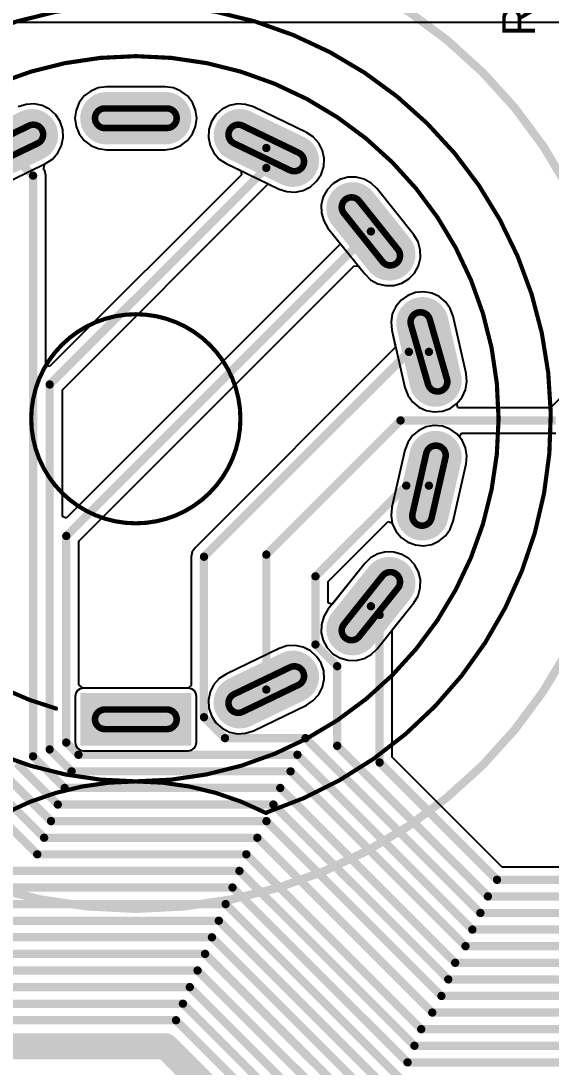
# Model space of a CAD drawing. Header units: millimetres. Extents: x 0.99 to 9.85, y 0.8 to 4.18.
# Drawn here: x 2.968 to 3.607, y 2.286 to 3.547 of the extents above; entities that cross this region are included whole.
import ezdxf

# ---------------------------------------------------------------- set-up
doc = ezdxf.new("R2010")
doc.units = ezdxf.units.MM
doc.header["$MEASUREMENT"] = 0
for name, color, linetype in [('BottomLayer', 5, 'Continuous'), ('BottomSolder', 6, 'Continuous'), ('MultiLayer', 9, 'Continuous'), ('PadHoleLayer', 156, 'Continuous'), ('TopLayer', 1, 'Continuous'), ('TopOverlay', 2, 'Continuous'), ('TopSolder', 216, 'Continuous')]:
    doc.layers.add(name, color=color, linetype=linetype)

# ---------------------------------------------------------------- blocks, each defined once
blk = doc.blocks.new('QS30_1_97')
at = {"layer": 'BottomLayer', "const_width": 0.0551}
for points in [[(-0.0354, 0.3622), (0.0354, 0.3622)], [(-0.1252, 0.3417), (-0.1891, 0.311)], [(0.1252, 0.3417), (0.1891, 0.311)], [(-0.2611, 0.2535), (-0.3053, 0.1981)], [(0.2611, 0.2535), (0.3053, 0.1981)], [(-0.3452, 0.1151), (-0.361, 0.0461)], [(0.3452, 0.1151), (0.361, 0.0461)], [(-0.361, -0.0461), (-0.3452, -0.1151)], [(0.361, -0.0461), (0.3452, -0.1151)], [(-0.3053, -0.1981), (-0.2611, -0.2535)], [(0.3053, -0.1981), (0.2611, -0.2535)], [(0.1891, -0.311), (0.1252, -0.3417)]]:
    blk.add_lwpolyline(points, dxfattribs=at)
at = {"layer": 'BottomLayer', "const_width": 0.0276}
for points in [[(-0.0492, 0.3622, 1), (-0.0217, 0.3622, 1)], [(0.0217, 0.3622, 1), (0.0492, 0.3622, 1)], [(-0.139, 0.3417, 1), (-0.1115, 0.3417, 1)], [(0.1115, 0.3417, 1), (0.139, 0.3417, 1)], [(-0.2029, 0.311, 1), (-0.1753, 0.311, 1)], [(0.1753, 0.311, 1), (0.2029, 0.311, 1)], [(-0.2749, 0.2535, 1), (-0.2473, 0.2535, 1)], [(0.2473, 0.2535, 1), (0.2749, 0.2535, 1)], [(-0.3191, 0.1981, 1), (-0.2915, 0.1981, 1)], [(0.2915, 0.1981, 1), (0.3191, 0.1981, 1)], [(-0.359, 0.1151, 1), (-0.3315, 0.1151, 1)], [(0.3315, 0.1151, 1), (0.359, 0.1151, 1)], [(-0.3748, 0.0461, 1), (-0.3472, 0.0461, 1)], [(0.3472, 0.0461, 1), (0.3748, 0.0461, 1)], [(-0.3748, -0.0461, 1), (-0.3472, -0.0461, 1)], [(0.3472, -0.0461, 1), (0.3748, -0.0461, 1)], [(-0.359, -0.1151, 1), (-0.3315, -0.1151, 1)], [(0.3315, -0.1151, 1), (0.359, -0.1151, 1)], [(-0.3191, -0.1981, 1), (-0.2915, -0.1981, 1)], [(0.2915, -0.1981, 1), (0.3191, -0.1981, 1)], [(-0.2749, -0.2535, 1), (-0.2473, -0.2535, 1)], [(0.2473, -0.2535, 1), (0.2749, -0.2535, 1)], [(0.1753, -0.311, 1), (0.2029, -0.311, 1)], [(0.1115, -0.3417, 1), (0.139, -0.3417, 1)]]:
    blk.add_lwpolyline(points, format="xyb", close=True, dxfattribs=at)
at = {"layer": 'BottomLayer'}
blk.add_solid([(-0.063, -0.3898), (0.063, -0.3898), (-0.063, -0.3346), (0.063, -0.3346)], dxfattribs=at)
at = {"layer": 'BottomSolder', "const_width": 0.0631}
for points in [[(-0.0354, 0.3622), (0.0354, 0.3622)], [(-0.1252, 0.3417), (-0.1891, 0.311)], [(0.1252, 0.3417), (0.1891, 0.311)], [(-0.2611, 0.2535), (-0.3053, 0.1981)], [(0.2611, 0.2535), (0.3053, 0.1981)], [(-0.3452, 0.1151), (-0.361, 0.0461)], [(0.3452, 0.1151), (0.361, 0.0461)], [(-0.361, -0.0461), (-0.3452, -0.1151)], [(0.361, -0.0461), (0.3452, -0.1151)], [(-0.3053, -0.1981), (-0.2611, -0.2535)], [(0.3053, -0.1981), (0.2611, -0.2535)], [(0.1891, -0.311), (0.1252, -0.3417)]]:
    blk.add_lwpolyline(points, dxfattribs=at)
at = {"layer": 'BottomSolder', "const_width": 0.0316}
for points in [[(-0.0512, 0.3622, 1), (-0.0197, 0.3622, 1)], [(0.0197, 0.3622, 1), (0.0512, 0.3622, 1)], [(-0.141, 0.3417, 1), (-0.1095, 0.3417, 1)], [(0.1095, 0.3417, 1), (0.141, 0.3417, 1)], [(-0.2049, 0.311, 1), (-0.1733, 0.311, 1)], [(0.1733, 0.311, 1), (0.2049, 0.311, 1)], [(-0.2769, 0.2535, 1), (-0.2453, 0.2535, 1)], [(0.2453, 0.2535, 1), (0.2769, 0.2535, 1)], [(-0.3211, 0.1981, 1), (-0.2895, 0.1981, 1)], [(0.2895, 0.1981, 1), (0.3211, 0.1981, 1)], [(-0.361, 0.1151, 1), (-0.3295, 0.1151, 1)], [(0.3295, 0.1151, 1), (0.361, 0.1151, 1)], [(-0.3768, 0.0461, 1), (-0.3452, 0.0461, 1)], [(0.3452, 0.0461, 1), (0.3768, 0.0461, 1)], [(-0.3768, -0.0461, 1), (-0.3452, -0.0461, 1)], [(0.3452, -0.0461, 1), (0.3768, -0.0461, 1)], [(-0.361, -0.1151, 1), (-0.3295, -0.1151, 1)], [(0.3295, -0.1151, 1), (0.361, -0.1151, 1)], [(-0.3211, -0.1981, 1), (-0.2895, -0.1981, 1)], [(0.2895, -0.1981, 1), (0.3211, -0.1981, 1)], [(-0.2769, -0.2535, 1), (-0.2453, -0.2535, 1)], [(0.2453, -0.2535, 1), (0.2769, -0.2535, 1)], [(0.1733, -0.311, 1), (0.2049, -0.311, 1)], [(0.1095, -0.3417, 1), (0.141, -0.3417, 1)]]:
    blk.add_lwpolyline(points, format="xyb", close=True, dxfattribs=at)
at = {"layer": 'BottomSolder'}
blk.add_solid([(-0.067, -0.3938), (0.067, -0.3938), (-0.067, -0.3306), (0.067, -0.3306)], dxfattribs=at)
at = {"layer": 'MultiLayer', "const_width": 0.0551}
for points in [[(-0.0354, 0.3622), (0.0354, 0.3622)], [(-0.1252, 0.3417), (-0.1891, 0.311)], [(0.1252, 0.3417), (0.1891, 0.311)], [(-0.2611, 0.2535), (-0.3053, 0.1981)], [(0.2611, 0.2535), (0.3053, 0.1981)], [(-0.3452, 0.1151), (-0.361, 0.0461)], [(0.3452, 0.1151), (0.361, 0.0461)], [(-0.361, -0.0461), (-0.3452, -0.1151)], [(0.361, -0.0461), (0.3452, -0.1151)], [(-0.3053, -0.1981), (-0.2611, -0.2535)], [(0.3053, -0.1981), (0.2611, -0.2535)], [(0.1891, -0.311), (0.1252, -0.3417)]]:
    blk.add_lwpolyline(points, dxfattribs=at)
at = {"layer": 'MultiLayer', "const_width": 0.0276}
for points in [[(-0.0492, 0.3622, 1), (-0.0217, 0.3622, 1)], [(0.0217, 0.3622, 1), (0.0492, 0.3622, 1)], [(-0.139, 0.3417, 1), (-0.1115, 0.3417, 1)], [(0.1115, 0.3417, 1), (0.139, 0.3417, 1)], [(-0.2029, 0.311, 1), (-0.1753, 0.311, 1)], [(0.1753, 0.311, 1), (0.2029, 0.311, 1)], [(-0.2749, 0.2535, 1), (-0.2473, 0.2535, 1)], [(0.2473, 0.2535, 1), (0.2749, 0.2535, 1)], [(-0.3191, 0.1981, 1), (-0.2915, 0.1981, 1)], [(0.2915, 0.1981, 1), (0.3191, 0.1981, 1)], [(-0.359, 0.1151, 1), (-0.3315, 0.1151, 1)], [(0.3315, 0.1151, 1), (0.359, 0.1151, 1)], [(-0.3748, 0.0461, 1), (-0.3472, 0.0461, 1)], [(0.3472, 0.0461, 1), (0.3748, 0.0461, 1)], [(-0.3748, -0.0461, 1), (-0.3472, -0.0461, 1)], [(0.3472, -0.0461, 1), (0.3748, -0.0461, 1)], [(-0.359, -0.1151, 1), (-0.3315, -0.1151, 1)], [(0.3315, -0.1151, 1), (0.359, -0.1151, 1)], [(-0.3191, -0.1981, 1), (-0.2915, -0.1981, 1)], [(0.2915, -0.1981, 1), (0.3191, -0.1981, 1)], [(-0.2749, -0.2535, 1), (-0.2473, -0.2535, 1)], [(0.2473, -0.2535, 1), (0.2749, -0.2535, 1)], [(0.1753, -0.311, 1), (0.2029, -0.311, 1)], [(0.1115, -0.3417, 1), (0.139, -0.3417, 1)]]:
    blk.add_lwpolyline(points, format="xyb", close=True, dxfattribs=at)
at = {"layer": 'MultiLayer'}
blk.add_solid([(-0.063, -0.3898), (0.063, -0.3898), (-0.063, -0.3346), (0.063, -0.3346)], dxfattribs=at)
at = {"layer": 'PadHoleLayer', "const_width": 0.00787}
for points in [[(0.0374, 0.3504), (-0.0374, 0.3504, -1), (-0.0374, 0.374), (0.0374, 0.374, -1)], [(-0.196, 0.3207), (-0.1286, 0.3532, -1), (-0.1183, 0.3319), (-0.1857, 0.2995, -1)], [(0.1857, 0.2995), (0.1183, 0.3319, -1), (0.1286, 0.3532), (0.196, 0.3207, -1)], [(-0.3157, 0.204), (-0.2691, 0.2624, -1), (-0.2506, 0.2477), (-0.2973, 0.1892, -1)], [(0.2973, 0.1892), (0.2506, 0.2477, -1), (0.2691, 0.2624), (0.3157, 0.204, -1)], [(-0.373, 0.0468), (-0.3563, 0.1197, -1), (-0.3333, 0.1144), (-0.3499, 0.0415, -1)], [(0.3521, 0.0414), (0.3314, 0.1133, -1), (0.3541, 0.1198), (0.3748, 0.0479, -1)], [(-0.3563, -0.1197), (-0.373, -0.0468, -1), (-0.3499, -0.0415), (-0.3333, -0.1144, -1)], [(0.3333, -0.1144), (0.3499, -0.0415, -1), (0.373, -0.0468), (0.3563, -0.1197, -1)], [(-0.2691, -0.2624), (-0.3157, -0.204, -1), (-0.2973, -0.1892), (-0.2506, -0.2477, -1)], [(0.2506, -0.2477), (0.2973, -0.1892, -1), (0.3157, -0.204), (0.2691, -0.2624, -1)], [(0.1183, -0.3319), (0.1857, -0.2995, -1), (0.196, -0.3207), (0.1286, -0.3532, -1)], [(-0.0374, -0.3504), (0.0374, -0.3504, -1), (0.0374, -0.374), (-0.0374, -0.374, -1)]]:
    blk.add_lwpolyline(points, format="xyb", close=True, dxfattribs=at)
at = {"layer": 'TopLayer', "const_width": 0.0551}
for points in [[(-0.0354, 0.3622), (0.0354, 0.3622)], [(-0.1252, 0.3417), (-0.1891, 0.311)], [(0.1252, 0.3417), (0.1891, 0.311)], [(-0.2611, 0.2535), (-0.3053, 0.1981)], [(0.2611, 0.2535), (0.3053, 0.1981)], [(-0.3452, 0.1151), (-0.361, 0.0461)], [(0.3452, 0.1151), (0.361, 0.0461)], [(-0.361, -0.0461), (-0.3452, -0.1151)], [(0.361, -0.0461), (0.3452, -0.1151)], [(-0.3053, -0.1981), (-0.2611, -0.2535)], [(0.3053, -0.1981), (0.2611, -0.2535)], [(0.1891, -0.311), (0.1252, -0.3417)]]:
    blk.add_lwpolyline(points, dxfattribs=at)
at = {"layer": 'TopLayer', "const_width": 0.0276}
for points in [[(-0.0492, 0.3622, 1), (-0.0217, 0.3622, 1)], [(0.0217, 0.3622, 1), (0.0492, 0.3622, 1)], [(-0.139, 0.3417, 1), (-0.1115, 0.3417, 1)], [(0.1115, 0.3417, 1), (0.139, 0.3417, 1)], [(-0.2029, 0.311, 1), (-0.1753, 0.311, 1)], [(0.1753, 0.311, 1), (0.2029, 0.311, 1)], [(-0.2749, 0.2535, 1), (-0.2473, 0.2535, 1)], [(0.2473, 0.2535, 1), (0.2749, 0.2535, 1)], [(-0.3191, 0.1981, 1), (-0.2915, 0.1981, 1)], [(0.2915, 0.1981, 1), (0.3191, 0.1981, 1)], [(-0.359, 0.1151, 1), (-0.3315, 0.1151, 1)], [(0.3315, 0.1151, 1), (0.359, 0.1151, 1)], [(-0.3748, 0.0461, 1), (-0.3472, 0.0461, 1)], [(0.3472, 0.0461, 1), (0.3748, 0.0461, 1)], [(-0.3748, -0.0461, 1), (-0.3472, -0.0461, 1)], [(0.3472, -0.0461, 1), (0.3748, -0.0461, 1)], [(-0.359, -0.1151, 1), (-0.3315, -0.1151, 1)], [(0.3315, -0.1151, 1), (0.359, -0.1151, 1)], [(-0.3191, -0.1981, 1), (-0.2915, -0.1981, 1)], [(0.2915, -0.1981, 1), (0.3191, -0.1981, 1)], [(-0.2749, -0.2535, 1), (-0.2473, -0.2535, 1)], [(0.2473, -0.2535, 1), (0.2749, -0.2535, 1)], [(0.1753, -0.311, 1), (0.2029, -0.311, 1)], [(0.1115, -0.3417, 1), (0.139, -0.3417, 1)]]:
    blk.add_lwpolyline(points, format="xyb", close=True, dxfattribs=at)
at = {"layer": 'TopLayer'}
blk.add_solid([(-0.063, -0.3898), (0.063, -0.3898), (-0.063, -0.3346), (0.063, -0.3346)], dxfattribs=at)
at = {"layer": 'TopOverlay'}
for points, const_width in [([(0.5906, 0, 1), (-0.5906, 0, 1)], 0.01), ([(0.437, 0, 1), (-0.437, 0, 1)], 0.005), ([(0.126, 0, 1), (-0.126, 0, 1)], 0.005), ([(-0.5931, 0, 1), (-0.5881, 0, 1)], 0.005), ([(-0.4383, 0, 1), (-0.4358, 0, 1)], 0.0025), ([(-0.1272, 0, 1), (-0.1247, 0, 1)], 0.0025), ([(0.1247, 0, 1), (0.1272, 0, 1)], 0.0025), ([(0.4358, 0, 1), (0.4383, 0, 1)], 0.0025), ([(0.5881, 0, 1), (0.5931, 0, 1)], 0.005), ([(-0.2163, -0.2915, 1), (-0.2138, -0.2915, 1)], 0.0025), ([(-0.0974, -0.3492, 1), (-0.0949, -0.3492, 1)], 0.0025), ([(-0.1583, -0.4752, 1), (-0.1558, -0.4752, 1)], 0.0025), ([(-0.1582, -0.4747, 1), (-0.1557, -0.4747, 1)], 0.0025), ([(0.1557, -0.4747, 1), (0.1582, -0.4747, 1)], 0.0025), ([(0.1558, -0.4752, 1), (0.1583, -0.4752, 1)], 0.0025)]:
    blk.add_lwpolyline(points, format="xyb", close=True, dxfattribs=dict(at, const_width=const_width))
at = {"layer": 'TopOverlay', "const_width": 0.005}
for points in [[(-0.1569, -0.4747, -6.211314), (0.1569, -0.4747)], [(-0.0961, -0.3492, -0.092015), (-0.215, -0.2915)], [(-0.157, -0.4752, -0.243188), (0.157, -0.4752)]]:
    blk.add_lwpolyline(points, format="xyb", dxfattribs=at)
at = {"layer": 'TopSolder', "const_width": 0.0631}
for points in [[(-0.0354, 0.3622), (0.0354, 0.3622)], [(-0.1252, 0.3417), (-0.1891, 0.311)], [(0.1252, 0.3417), (0.1891, 0.311)], [(-0.2611, 0.2535), (-0.3053, 0.1981)], [(0.2611, 0.2535), (0.3053, 0.1981)], [(-0.3452, 0.1151), (-0.361, 0.0461)], [(0.3452, 0.1151), (0.361, 0.0461)], [(-0.361, -0.0461), (-0.3452, -0.1151)], [(0.361, -0.0461), (0.3452, -0.1151)], [(-0.3053, -0.1981), (-0.2611, -0.2535)], [(0.3053, -0.1981), (0.2611, -0.2535)], [(0.1891, -0.311), (0.1252, -0.3417)]]:
    blk.add_lwpolyline(points, dxfattribs=at)
at = {"layer": 'TopSolder', "const_width": 0.0316}
for points in [[(-0.0512, 0.3622, 1), (-0.0197, 0.3622, 1)], [(0.0197, 0.3622, 1), (0.0512, 0.3622, 1)], [(-0.141, 0.3417, 1), (-0.1095, 0.3417, 1)], [(0.1095, 0.3417, 1), (0.141, 0.3417, 1)], [(-0.2049, 0.311, 1), (-0.1733, 0.311, 1)], [(0.1733, 0.311, 1), (0.2049, 0.311, 1)], [(-0.2769, 0.2535, 1), (-0.2453, 0.2535, 1)], [(0.2453, 0.2535, 1), (0.2769, 0.2535, 1)], [(-0.3211, 0.1981, 1), (-0.2895, 0.1981, 1)], [(0.2895, 0.1981, 1), (0.3211, 0.1981, 1)], [(-0.361, 0.1151, 1), (-0.3295, 0.1151, 1)], [(0.3295, 0.1151, 1), (0.361, 0.1151, 1)], [(-0.3768, 0.0461, 1), (-0.3452, 0.0461, 1)], [(0.3452, 0.0461, 1), (0.3768, 0.0461, 1)], [(-0.3768, -0.0461, 1), (-0.3452, -0.0461, 1)], [(0.3452, -0.0461, 1), (0.3768, -0.0461, 1)], [(-0.361, -0.1151, 1), (-0.3295, -0.1151, 1)], [(0.3295, -0.1151, 1), (0.361, -0.1151, 1)], [(-0.3211, -0.1981, 1), (-0.2895, -0.1981, 1)], [(0.2895, -0.1981, 1), (0.3211, -0.1981, 1)], [(-0.2769, -0.2535, 1), (-0.2453, -0.2535, 1)], [(0.2453, -0.2535, 1), (0.2769, -0.2535, 1)], [(0.1733, -0.311, 1), (0.2049, -0.311, 1)], [(0.1095, -0.3417, 1), (0.141, -0.3417, 1)]]:
    blk.add_lwpolyline(points, format="xyb", close=True, dxfattribs=at)
at = {"layer": 'TopSolder'}
blk.add_solid([(-0.067, -0.3938), (0.067, -0.3938), (-0.067, -0.3306), (0.067, -0.3306)], dxfattribs=at)

msp = doc.modelspace()

# ---------------------------------------------------------------- linework, layer by layer
at = {"layer": 'BottomLayer'}
for p, q in [((3.0709, 3.4673), (3.0611, 3.466)), ((3.1417, 3.4673), (3.0709, 3.4673)), ((3.1515, 3.466), (3.1417, 3.4673)), ((3.0441, 3.4562), (3.0381, 3.4483)), ((3.0519, 3.4622), (3.0441, 3.4562)), ((3.0611, 3.466), (3.0519, 3.4622)), ((3.1607, 3.4622), (3.1515, 3.466)), ((3.1685, 3.4562), (3.1607, 3.4622)), ((3.1745, 3.4483), (3.1685, 3.4562)), ((2.974, 3.4461), (2.9646, 3.443)), ((2.9839, 3.4467), (2.974, 3.4461)), ((2.9936, 3.4446), (2.9839, 3.4467)), ((3.0024, 3.4402), (2.9936, 3.4446)), ((3.0381, 3.4483), (3.0343, 3.4392)), ((3.1783, 3.4392), (3.1745, 3.4483)), ((3.219, 3.4446), (3.2102, 3.4402)), ((3.2287, 3.4467), (3.219, 3.4446)), ((3.2386, 3.4461), (3.2287, 3.4467)), ((3.248, 3.443), (3.2386, 3.4461)), ((3.3118, 3.4123), (3.248, 3.443)), ((3.0098, 3.4336), (3.0024, 3.4402)), ((3.0152, 3.4253), (3.0098, 3.4336)), ((3.0343, 3.4392), (3.033, 3.4294)), ((3.033, 3.4294), (3.0343, 3.4196)), ((3.1796, 3.4294), (3.1783, 3.4392)), ((3.1783, 3.4196), (3.1796, 3.4294)), ((3.2028, 3.4336), (3.1974, 3.4253)), ((3.2102, 3.4402), (3.2028, 3.4336)), ((3.0183, 3.4159), (3.0152, 3.4253)), ((3.0343, 3.4196), (3.0381, 3.4104)), ((3.1745, 3.4104), (3.1783, 3.4196)), ((3.1974, 3.4253), (3.1943, 3.4159)), ((3.0168, 3.3964), (3.0188, 3.4061)), ((3.0188, 3.4061), (3.0183, 3.4159)), ((3.0381, 3.4104), (3.0441, 3.4026)), ((3.1685, 3.4026), (3.1745, 3.4104)), ((3.1943, 3.4159), (3.1938, 3.4061)), ((3.1938, 3.4061), (3.1958, 3.3964)), ((3.3201, 3.4068), (3.3118, 3.4123)), ((3.3267, 3.3995), (3.3201, 3.4068)), ((3.0124, 3.3875), (3.0168, 3.3964)), ((3.0441, 3.4026), (3.0519, 3.3966)), ((3.0519, 3.3966), (3.0611, 3.3928)), ((3.0611, 3.3928), (3.0709, 3.3915)), ((3.0709, 3.3915), (3.1417, 3.3915)), ((3.1417, 3.3915), (3.1515, 3.3928)), ((3.1515, 3.3928), (3.1607, 3.3966)), ((3.1607, 3.3966), (3.1685, 3.4026)), ((3.1958, 3.3964), (3.2002, 3.3875)), ((3.3311, 3.3906), (3.3267, 3.3995)), ((2.9975, 3.3748), (3.0058, 3.3802)), ((3.0058, 3.3802), (3.0124, 3.3875)), ((3.2002, 3.3875), (3.2068, 3.3802)), ((3.2068, 3.3802), (3.2151, 3.3748)), ((3.3332, 3.381), (3.3311, 3.3906)), ((3.3326, 3.3711), (3.3332, 3.381)), ((2.9337, 3.344), (2.9975, 3.3748)), ((3.2151, 3.3748), (3.2789, 3.344)), ((3.3295, 3.3617), (3.3326, 3.3711)), ((3.3241, 3.3534), (3.3295, 3.3617)), ((3.3522, 3.3554), (3.3438, 3.3503)), ((3.3617, 3.3582), (3.3522, 3.3554)), ((3.3716, 3.3584), (3.3617, 3.3582)), ((3.3812, 3.356), (3.3716, 3.3584)), ((3.3899, 3.3512), (3.3812, 3.356)), ((3.2789, 3.344), (3.2883, 3.3409)), ((3.2982, 3.3404), (3.3079, 3.3424)), ((3.3079, 3.3424), (3.3167, 3.3468)), ((3.3167, 3.3468), (3.3241, 3.3534)), ((3.3369, 3.3432), (3.3321, 3.3345)), ((3.3438, 3.3503), (3.3369, 3.3432)), ((3.397, 3.3443), (3.3899, 3.3512)), ((3.4412, 3.2889), (3.397, 3.3443)), ((3.2883, 3.3409), (3.2982, 3.3404)), ((3.3321, 3.3345), (3.3297, 3.3249)), ((3.3297, 3.3249), (3.3299, 3.3151)), ((3.3299, 3.3151), (3.3327, 3.3056)), ((3.3327, 3.3056), (3.3378, 3.2971)), ((3.3378, 3.2971), (3.382, 3.2417)), ((3.4463, 3.2805), (3.4412, 3.2889)), ((3.449, 3.2709), (3.4463, 3.2805)), ((3.4492, 3.2611), (3.449, 3.2709)), ((3.4468, 3.2515), (3.4492, 3.2611)), ((3.382, 3.2417), (3.3891, 3.2348)), ((3.4352, 3.2357), (3.4421, 3.2428)), ((3.4421, 3.2428), (3.4468, 3.2515)), ((3.3891, 3.2348), (3.3977, 3.23)), ((3.3977, 3.23), (3.4073, 3.2277)), ((3.4073, 3.2277), (3.4172, 3.2278)), ((3.4172, 3.2278), (3.4267, 3.2306)), ((3.4267, 3.2306), (3.4352, 3.2357)), ((3.4338, 3.2158), (3.4258, 3.2101)), ((3.4431, 3.2192), (3.4338, 3.2158)), ((3.453, 3.2202), (3.4431, 3.2192)), ((3.4627, 3.2185), (3.453, 3.2202)), ((3.4717, 3.2144), (3.4627, 3.2185)), ((3.4195, 3.2025), (3.4153, 3.1935)), ((3.4258, 3.2101), (3.4195, 3.2025)), ((3.4793, 3.2081), (3.4717, 3.2144)), ((3.485, 3.2), (3.4793, 3.2081)), ((3.4153, 3.1935), (3.4137, 3.1837)), ((3.4885, 3.1907), (3.485, 3.2)), ((3.5042, 3.1217), (3.4885, 3.1907)), ((3.4137, 3.1837), (3.4146, 3.1739)), ((3.4146, 3.1739), (3.4304, 3.1048)), ((3.5052, 3.1118), (3.5042, 3.1217)), ((3.4304, 3.1048), (3.4338, 3.0955)), ((3.4994, 3.0931), (3.5035, 3.1021)), ((3.5035, 3.1021), (3.5052, 3.1118)), ((3.4338, 3.0955), (3.4395, 3.0875)), ((3.4931, 3.0855), (3.4994, 3.0931)), ((3.4395, 3.0875), (3.4472, 3.0812)), ((3.4472, 3.0812), (3.4561, 3.077)), ((3.4561, 3.077), (3.4659, 3.0754)), ((3.4659, 3.0754), (3.4757, 3.0763)), ((3.4757, 3.0763), (3.485, 3.0797)), ((3.485, 3.0797), (3.4931, 3.0855)), ((3.4472, 3.0532), (3.4395, 3.0469)), ((3.4561, 3.0573), (3.4472, 3.0532)), ((3.4659, 3.059), (3.4561, 3.0573)), ((3.4757, 3.0581), (3.4659, 3.059)), ((3.485, 3.0546), (3.4757, 3.0581)), ((3.4931, 3.0489), (3.485, 3.0546)), ((3.4338, 3.0388), (3.4304, 3.0295)), ((3.4395, 3.0469), (3.4338, 3.0388)), ((3.4994, 3.0413), (3.4931, 3.0489)), ((3.5035, 3.0323), (3.4994, 3.0413)), ((3.4304, 3.0295), (3.4146, 2.9605)), ((3.5052, 3.0225), (3.5035, 3.0323)), ((3.5042, 3.0127), (3.5052, 3.0225)), ((3.4885, 2.9436), (3.5042, 3.0127)), ((3.4146, 2.9605), (3.4137, 2.9506)), ((3.4137, 2.9506), (3.4153, 2.9409)), ((3.4153, 2.9409), (3.4195, 2.9319)), ((3.485, 2.9343), (3.4885, 2.9436)), ((3.4195, 2.9319), (3.4258, 2.9243)), ((3.4717, 2.92), (3.4793, 2.9263)), ((3.4793, 2.9263), (3.485, 2.9343)), ((3.4258, 2.9243), (3.4338, 2.9185)), ((3.4338, 2.9185), (3.4431, 2.9151)), ((3.4431, 2.9151), (3.453, 2.9142)), ((3.453, 2.9142), (3.4627, 2.9158)), ((3.4627, 2.9158), (3.4717, 2.92)), ((3.3977, 2.9043), (3.3891, 2.8995)), ((3.4073, 2.9067), (3.3977, 2.9043)), ((3.4172, 2.9065), (3.4073, 2.9067)), ((3.4267, 2.9038), (3.4172, 2.9065)), ((3.4352, 2.8987), (3.4267, 2.9038)), ((3.382, 2.8927), (3.3378, 2.8373)), ((3.3891, 2.8995), (3.382, 2.8927)), ((3.4421, 2.8915), (3.4352, 2.8987)), ((3.4468, 2.8829), (3.4421, 2.8915)), ((3.4492, 2.8733), (3.4468, 2.8829)), ((3.4463, 2.8539), (3.449, 2.8634)), ((3.449, 2.8634), (3.4492, 2.8733)), ((3.4412, 2.8454), (3.4463, 2.8539)), ((3.3378, 2.8373), (3.3327, 2.8288)), ((3.397, 2.79), (3.4412, 2.8454)), ((3.3327, 2.8288), (3.3299, 2.8193)), ((3.3299, 2.8193), (3.3297, 2.8094)), ((3.3297, 2.8094), (3.3321, 2.7998)), ((3.3321, 2.7998), (3.3369, 2.7911)), ((3.2789, 2.7903), (3.2151, 2.7596)), ((3.2883, 2.7934), (3.2789, 2.7903)), ((3.2982, 2.794), (3.2883, 2.7934)), ((3.3079, 2.792), (3.2982, 2.794)), ((3.3167, 2.7875), (3.3079, 2.792)), ((3.3241, 2.7809), (3.3167, 2.7875)), ((3.3369, 2.7911), (3.3438, 2.784)), ((3.3899, 2.7832), (3.397, 2.79)), ((3.3295, 2.7726), (3.3241, 2.7809)), ((3.3438, 2.784), (3.3522, 2.7789)), ((3.3522, 2.7789), (3.3617, 2.7762)), ((3.3617, 2.7762), (3.3716, 2.776)), ((3.3716, 2.776), (3.3812, 2.7784)), ((3.3812, 2.7784), (3.3899, 2.7832)), ((3.3326, 2.7633), (3.3295, 2.7726)), ((3.3332, 2.7534), (3.3326, 2.7633)), ((3.2068, 2.7542), (3.2002, 2.7468)), ((3.2151, 2.7596), (3.2068, 2.7542)), ((3.3311, 2.7437), (3.3332, 2.7534)), ((3.0339, 2.7364), (3.0331, 2.7325)), ((3.0361, 2.7397), (3.0339, 2.7364)), ((3.0394, 2.7419), (3.0361, 2.7397)), ((3.0433, 2.7427), (3.0394, 2.7419)), ((3.1693, 2.7427), (3.0433, 2.7427)), ((3.1732, 2.7419), (3.1693, 2.7427)), ((3.1765, 2.7397), (3.1732, 2.7419)), ((3.1787, 2.7364), (3.1765, 2.7397)), ((3.1795, 2.7325), (3.1787, 2.7364)), ((3.1958, 2.738), (3.1938, 2.7283)), ((3.2002, 2.7468), (3.1958, 2.738)), ((3.3267, 2.7349), (3.3311, 2.7437)), ((3.0331, 2.7325), (3.0331, 2.6774)), ((3.1795, 2.6774), (3.1795, 2.7325)), ((3.1938, 2.7283), (3.1943, 2.7184)), ((3.3118, 2.7221), (3.3201, 2.7275)), ((3.3201, 2.7275), (3.3267, 2.7349)), ((3.1943, 2.7184), (3.1974, 2.709)), ((3.248, 2.6913), (3.3118, 2.7221)), ((3.1974, 2.709), (3.2028, 2.7008)), ((3.2028, 2.7008), (3.2102, 2.6942)), ((3.2102, 2.6942), (3.219, 2.6897)), ((3.219, 2.6897), (3.2287, 2.6877)), ((3.2287, 2.6877), (3.2386, 2.6882)), ((3.2386, 2.6882), (3.248, 2.6913)), ((3.0331, 2.6774), (3.0339, 2.6735)), ((3.0339, 2.6735), (3.0361, 2.6702)), ((3.1765, 2.6702), (3.1787, 2.6735)), ((3.1787, 2.6735), (3.1795, 2.6774)), ((3.0361, 2.6702), (3.0394, 2.668)), ((3.0394, 2.668), (3.0433, 2.6672)), ((3.0433, 2.6672), (3.1693, 2.6672)), ((3.1693, 2.6672), (3.1732, 2.668)), ((3.1732, 2.668), (3.1765, 2.6702))]:
    msp.add_line(p, q, dxfattribs=at)
at = {"layer": 'TopLayer'}
for p, q in [((2.5476, 3.545), (3.6178, 3.545)), ((3.0709, 3.4673), (3.0611, 3.466)), ((3.1417, 3.4673), (3.0709, 3.4673)), ((3.1515, 3.466), (3.1417, 3.4673)), ((3.0441, 3.4562), (3.0381, 3.4483)), ((3.0519, 3.4622), (3.0441, 3.4562)), ((3.0611, 3.466), (3.0519, 3.4622)), ((3.1607, 3.4622), (3.1515, 3.466)), ((3.1685, 3.4562), (3.1607, 3.4622)), ((3.1745, 3.4483), (3.1685, 3.4562)), ((2.974, 3.4461), (2.9646, 3.443)), ((2.9839, 3.4467), (2.974, 3.4461)), ((2.9936, 3.4446), (2.9839, 3.4467)), ((3.0024, 3.4402), (2.9936, 3.4446)), ((3.0381, 3.4483), (3.0343, 3.4392)), ((3.1783, 3.4392), (3.1745, 3.4483)), ((3.219, 3.4446), (3.2102, 3.4402)), ((3.2287, 3.4467), (3.219, 3.4446)), ((3.2386, 3.4461), (3.2287, 3.4467)), ((3.248, 3.443), (3.2386, 3.4461)), ((3.3118, 3.4123), (3.248, 3.443)), ((3.0098, 3.4336), (3.0024, 3.4402)), ((3.0152, 3.4253), (3.0098, 3.4336)), ((3.0343, 3.4392), (3.033, 3.4294)), ((3.033, 3.4294), (3.0343, 3.4196)), ((3.1796, 3.4294), (3.1783, 3.4392)), ((3.1783, 3.4196), (3.1796, 3.4294)), ((3.2028, 3.4336), (3.1974, 3.4253)), ((3.2102, 3.4402), (3.2028, 3.4336)), ((3.0183, 3.4159), (3.0152, 3.4253)), ((3.0343, 3.4196), (3.0381, 3.4104)), ((3.1745, 3.4104), (3.1783, 3.4196)), ((3.1974, 3.4253), (3.1943, 3.4159)), ((3.0168, 3.3964), (3.0188, 3.4061)), ((3.0188, 3.4061), (3.0183, 3.4159)), ((3.0381, 3.4104), (3.0441, 3.4026)), ((3.1685, 3.4026), (3.1745, 3.4104)), ((3.1943, 3.4159), (3.1938, 3.4061)), ((3.1938, 3.4061), (3.1958, 3.3964)), ((3.3201, 3.4068), (3.3118, 3.4123)), ((3.3267, 3.3995), (3.3201, 3.4068)), ((3.0124, 3.3875), (3.0168, 3.3964)), ((3.0441, 3.4026), (3.0519, 3.3966)), ((3.0519, 3.3966), (3.0611, 3.3928)), ((3.0611, 3.3928), (3.0709, 3.3915)), ((3.0709, 3.3915), (3.1417, 3.3915)), ((3.1417, 3.3915), (3.1515, 3.3928)), ((3.1515, 3.3928), (3.1607, 3.3966)), ((3.1607, 3.3966), (3.1685, 3.4026)), ((3.1958, 3.3964), (3.2002, 3.3875)), ((3.3311, 3.3906), (3.3267, 3.3995)), ((2.9975, 3.3748), (3.0058, 3.3802)), ((3.0058, 3.3802), (3.0124, 3.3875)), ((3.2002, 3.3875), (3.2068, 3.3802)), ((3.2068, 3.3802), (3.2151, 3.3748)), ((3.3332, 3.381), (3.3311, 3.3906)), ((3.3326, 3.3711), (3.3332, 3.381)), ((2.9952, 3.3681), (2.9966, 3.3743)), ((2.9966, 3.366), (2.9952, 3.3681)), ((2.9966, 3.3743), (2.9975, 3.3748)), ((3.2151, 3.3748), (3.2328, 3.3662)), ((3.2328, 3.3662), (3.2337, 3.3613)), ((3.3295, 3.3617), (3.3326, 3.3711)), ((2.9978, 3.3602), (2.9966, 3.366)), ((2.9978, 3.132), (2.9978, 3.3602)), ((3.2337, 3.3613), (3.0024, 3.13)), ((3.3241, 3.3534), (3.3295, 3.3617)), ((3.3522, 3.3554), (3.3438, 3.3503)), ((3.3617, 3.3582), (3.3522, 3.3554)), ((3.3716, 3.3584), (3.3617, 3.3582)), ((3.3812, 3.356), (3.3716, 3.3584)), ((3.3899, 3.3512), (3.3812, 3.356)), ((3.0178, 3.1022), (3.2659, 3.3503)), ((3.2659, 3.3503), (3.2789, 3.344)), ((3.2789, 3.344), (3.2883, 3.3409)), ((3.2982, 3.3404), (3.3079, 3.3424)), ((3.3079, 3.3424), (3.3167, 3.3468)), ((3.3167, 3.3468), (3.3241, 3.3534)), ((3.3369, 3.3432), (3.3321, 3.3345)), ((3.3438, 3.3503), (3.3369, 3.3432)), ((3.397, 3.3443), (3.3899, 3.3512)), ((3.4412, 3.2889), (3.397, 3.3443)), ((3.2883, 3.3409), (3.2982, 3.3404)), ((3.3321, 3.3345), (3.3297, 3.3249)), ((3.3297, 3.3249), (3.3299, 3.3151)), ((3.3299, 3.3151), (3.3327, 3.3056)), ((3.3327, 3.3056), (3.3378, 3.2971)), ((3.3378, 3.2971), (3.3529, 3.2781)), ((3.3529, 3.2781), (3.0224, 2.9476)), ((3.4463, 3.2805), (3.4412, 3.2889)), ((3.449, 3.2709), (3.4463, 3.2805)), ((3.4492, 3.2611), (3.449, 3.2709)), ((3.4468, 3.2515), (3.4492, 3.2611)), ((3.0378, 2.9197), (3.3695, 3.2514)), ((3.3695, 3.2514), (3.3745, 3.2511)), ((3.3745, 3.2511), (3.382, 3.2417)), ((3.382, 3.2417), (3.3891, 3.2348)), ((3.4352, 3.2357), (3.4421, 3.2428)), ((3.4421, 3.2428), (3.4468, 3.2515)), ((3.3891, 3.2348), (3.3977, 3.23)), ((3.3977, 3.23), (3.4073, 3.2277)), ((3.4073, 3.2277), (3.4172, 3.2278)), ((3.4172, 3.2278), (3.4267, 3.2306)), ((3.4267, 3.2306), (3.4352, 3.2357)), ((3.4338, 3.2158), (3.4258, 3.2101)), ((3.4431, 3.2192), (3.4338, 3.2158)), ((3.453, 3.2202), (3.4431, 3.2192)), ((3.4627, 3.2185), (3.453, 3.2202)), ((3.4717, 3.2144), (3.4627, 3.2185)), ((3.4195, 3.2025), (3.4153, 3.1935)), ((3.4258, 3.2101), (3.4195, 3.2025)), ((3.4793, 3.2081), (3.4717, 3.2144)), ((3.485, 3.2), (3.4793, 3.2081)), ((3.4153, 3.1935), (3.4137, 3.1837)), ((3.4885, 3.1907), (3.485, 3.2)), ((3.5042, 3.1217), (3.4885, 3.1907)), ((3.4137, 3.1837), (3.4146, 3.1739)), ((3.4146, 3.1739), (3.4193, 3.1534)), ((3.4193, 3.1534), (3.1776, 2.9117)), ((3.0024, 3.13), (2.9978, 3.132)), ((3.5052, 3.1118), (3.5042, 3.1217)), ((3.0178, 2.9495), (3.0178, 3.1022)), ((3.4994, 3.0931), (3.5035, 3.1021)), ((3.5035, 3.1021), (3.5052, 3.1118)), ((3.6327, 3.1073), (3.6059, 3.0805)), ((3.4931, 3.0855), (3.4994, 3.0931)), ((3.4933, 3.0838), (3.4931, 3.0855)), ((3.4943, 3.0805), (3.4933, 3.0838)), ((3.6059, 3.0805), (3.4943, 3.0805)), ((3.4964, 3.0449), (3.4987, 3.0499)), ((3.4994, 3.0413), (3.4964, 3.0449)), ((3.4987, 3.0499), (3.6122, 3.0499)), ((3.5035, 3.0323), (3.4994, 3.0413)), ((3.5052, 3.0225), (3.5035, 3.0323)), ((3.5042, 3.0127), (3.5052, 3.0225)), ((3.4885, 2.9436), (3.5042, 3.0127)), ((3.0224, 2.9476), (3.0178, 2.9495)), ((3.338, 2.8709), (3.4104, 2.9433)), ((3.4104, 2.9433), (3.4152, 2.9418)), ((3.4152, 2.9418), (3.4153, 2.9409)), ((3.4153, 2.9409), (3.4195, 2.9319)), ((3.485, 2.9343), (3.4885, 2.9436)), ((3.4195, 2.9319), (3.4258, 2.9243)), ((3.4717, 2.92), (3.4793, 2.9263)), ((3.4793, 2.9263), (3.485, 2.9343)), ((3.0378, 2.7464), (3.0378, 2.9197)), ((3.4258, 2.9243), (3.4338, 2.9185)), ((3.4338, 2.9185), (3.4431, 2.9151)), ((3.4431, 2.9151), (3.453, 2.9142)), ((3.453, 2.9142), (3.4627, 2.9158)), ((3.4627, 2.9158), (3.4717, 2.92)), ((3.1742, 2.9067), (3.1731, 2.9009)), ((3.1731, 2.9009), (3.1731, 2.7458)), ((3.1776, 2.9117), (3.1742, 2.9067)), ((3.3977, 2.9043), (3.3891, 2.8995)), ((3.4073, 2.9067), (3.3977, 2.9043)), ((3.4172, 2.9065), (3.4073, 2.9067)), ((3.4267, 2.9038), (3.4172, 2.9065)), ((3.4352, 2.8987), (3.4267, 2.9038)), ((3.382, 2.8927), (3.3428, 2.8435)), ((3.3891, 2.8995), (3.382, 2.8927)), ((3.4421, 2.8915), (3.4352, 2.8987)), ((3.4468, 2.8829), (3.4421, 2.8915)), ((3.4492, 2.8733), (3.4468, 2.8829)), ((3.338, 2.8452), (3.338, 2.8709)), ((3.4463, 2.8539), (3.449, 2.8634)), ((3.449, 2.8634), (3.4492, 2.8733)), ((3.4412, 2.8454), (3.4463, 2.8539)), ((3.3428, 2.8435), (3.338, 2.8452)), ((3.4153, 2.8129), (3.4412, 2.8454)), ((3.4153, 2.6593), (3.4153, 2.8129)), ((3.0428, 2.7426), (3.0378, 2.7464)), ((3.0433, 2.7427), (3.0428, 2.7426)), ((3.1693, 2.7427), (3.0433, 2.7427)), ((3.1731, 2.7458), (3.1693, 2.7427)), ((3.5478, 2.5269), (3.4153, 2.6593)), ((4.5466, 2.5269), (3.5478, 2.5269))]:
    msp.add_line(p, q, dxfattribs=at)
for points, const_width in [([(2.9491, 3.3935), (2.9825, 3.3602)], 0.01), ([(3.2635, 3.3695), (3.2635, 3.3935)], 0.01), ([(3.0025, 3.1085), (3.2635, 3.3695)], 0.01), ([(2.9825, 2.6604), (2.9825, 3.3602)], 0.01), ([(3.0225, 2.926), (3.3895, 3.293)], 0.01), ([(3.1884, 2.9009), (3.4353, 3.1478)], 0.01), ([(3.4353, 3.1478), (3.4594, 3.1478)], 0.01), ([(3.0025, 2.6687), (3.0025, 3.1085)], 0.01), ([(3.2635, 2.9035), (3.4252, 3.0652)], 0.01), ([(3.4252, 3.0652), (3.6122, 3.0652)], 0.01), ([(3.3227, 2.8773), (3.4321, 2.9866)], 0.01), ([(3.4321, 2.9866), (3.4594, 2.9866)], 0.01), ([(3.0225, 2.677), (3.0225, 2.926)], 0.01), ([(3.1884, 2.7076), (3.1884, 2.9009)], 0.01), ([(3.2635, 2.7408), (3.2635, 2.9035)], 0.01), ([(3.3227, 2.7951), (3.3227, 2.8773)], 0.01), ([(3.3895, 2.8413), (3.4, 2.8308)], 0.01), ([(3.4, 2.653), (3.4, 2.8308)], 0.01), ([(3.3227, 2.7951), (3.3489, 2.769)], 0.01), ([(3.3489, 2.6731), (3.3489, 2.769)], 0.01), ([(2.8231, 2.7067), (2.9875, 2.5423)], 0.01), ([(3.1884, 2.7076), (3.2137, 2.6823)], 0.01), ([(3.2137, 2.6823), (3.3107, 2.6823)], 0.01), ([(3.3107, 2.6823), (3.5214, 2.4716)], 0.01), ([(3.0025, 2.6687), (3.0289, 2.6423)], 0.01), ([(3.0225, 2.677), (3.0372, 2.6623)], 0.01), ([(3.3489, 2.6731), (3.5304, 2.4916)], 0.01), ([(2.9825, 2.6604), (3.0206, 2.6223)], 0.01), ([(3.0372, 2.6623), (3.301, 2.6623)], 0.01), ([(3.301, 2.6623), (3.5117, 2.4516)], 0.01), ([(2.9425, 2.6439), (3.0041, 2.5823)], 0.01), ([(2.9625, 2.6521), (3.0123, 2.6023)], 0.01), ([(3.4, 2.653), (3.5414, 2.5116)], 0.01), ([(2.9225, 2.6356), (2.9958, 2.5623)], 0.01), ([(3.0289, 2.6423), (3.2927, 2.6423)], 0.01), ([(3.2927, 2.6423), (3.5034, 2.4316)], 0.01), ([(3.0206, 2.6223), (3.2803, 2.6223)], 0.01), ([(3.2803, 2.6223), (3.491, 2.4116)], 0.01), ([(3.0123, 2.6023), (3.272, 2.6023)], 0.01), ([(3.272, 2.6023), (3.4827, 2.3916)], 0.01), ([(3.0041, 2.5823), (3.2637, 2.5823)], 0.01), ([(3.2637, 2.5823), (3.4744, 2.3716)], 0.01), ([(2.9958, 2.5623), (3.2527, 2.5623)], 0.01), ([(3.2527, 2.5623), (3.4634, 2.3516)], 0.01), ([(2.9875, 2.5423), (3.2394, 2.5423)], 0.01), ([(3.2394, 2.5423), (3.4501, 2.3316)], 0.01), ([(2.487, 2.5223), (3.2311, 2.5223)], 0.01), ([(3.2311, 2.5223), (3.4419, 2.3116)], 0.01), ([(3.5414, 2.5116), (5.3604, 2.5116)], 0.01), ([(2.4788, 2.5023), (3.2228, 2.5023)], 0.01), ([(3.2228, 2.5023), (3.4336, 2.2916)], 0.01), ([(3.5304, 2.4916), (5.3499, 2.4916)], 0.01), ([(2.4705, 2.4823), (3.2145, 2.4823)], 0.01), ([(3.2145, 2.4823), (3.4253, 2.2716)], 0.01), ([(3.5214, 2.4716), (5.3416, 2.4716)], 0.01), ([(2.4622, 2.4623), (3.2063, 2.4623)], 0.01), ([(3.2063, 2.4623), (3.417, 2.2516)], 0.01), ([(2.4539, 2.4423), (3.198, 2.4423)], 0.01), ([(3.198, 2.4423), (3.4087, 2.2316)], 0.01), ([(3.5117, 2.4516), (5.3333, 2.4516)], 0.01), ([(3.5034, 2.4316), (5.325, 2.4316)], 0.01), ([(2.4456, 2.4223), (3.1897, 2.4223)], 0.01), ([(3.1897, 2.4223), (3.4004, 2.2116)], 0.01), ([(3.491, 2.4116), (5.3167, 2.4116)], 0.01), ([(2.432, 2.4023), (3.1807, 2.4023)], 0.01), ([(3.1807, 2.4023), (3.3914, 2.1916)], 0.01), ([(3.4827, 2.3916), (5.3085, 2.3916)], 0.01), ([(2.4237, 2.3823), (3.1713, 2.3823)], 0.01), ([(3.1713, 2.3823), (3.382, 2.1716)], 0.01), ([(3.4744, 2.3716), (5.3002, 2.3716)], 0.01), ([(2.4154, 2.3623), (3.163, 2.3623)], 0.01), ([(3.163, 2.3623), (3.3737, 2.1516)], 0.01), ([(2.4071, 2.3423), (3.1547, 2.3423)], 0.01), ([(3.1547, 2.3423), (3.367, 2.13)], 0.01), ([(3.4634, 2.3516), (5.2919, 2.3516)], 0.01), ([(3.4501, 2.3316), (5.2824, 2.3316)], 0.01), ([(2.3949, 2.311), (3.142, 2.311)], 0.0315), ([(3.142, 2.311), (3.189, 2.264)], 0.0315), ([(3.4419, 2.3116), (5.2742, 2.3116)], 0.01), ([(3.4336, 2.2916), (5.2534, 2.2916)], 0.01)]:
    msp.add_lwpolyline(points, dxfattribs=dict(at, const_width=const_width))
for points, const_width in [([(3.261, 3.3935, 1), (3.266, 3.3935, 1)], 0.005), ([(3.261, 3.3695, 1), (3.266, 3.3695, 1)], 0.005), ([(3.261, 3.3695, 1), (3.266, 3.3695, 1)], 0.005), ([(2.98, 3.3602, 1), (2.985, 3.3602, 1)], 0.005), ([(2.98, 3.3602, 1), (2.985, 3.3602, 1)], 0.005), ([(3.387, 3.293, 1), (3.392, 3.293, 1)], 0.005), ([(3.4328, 3.1478, 1), (3.4378, 3.1478, 1)], 0.005), ([(3.4328, 3.1478, 1), (3.4378, 3.1478, 1)], 0.005), ([(3.4569, 3.1478, 1), (3.4619, 3.1478, 1)], 0.005), ([(3, 3.1085, 1), (3.005, 3.1085, 1)], 0.005), ([(3, 3.1085, 1), (3.005, 3.1085, 1)], 0.005), ([(3.4227, 3.0652, 1), (3.4277, 3.0652, 1)], 0.005), ([(3.4227, 3.0652, 1), (3.4277, 3.0652, 1)], 0.005), ([(3.4296, 2.9866, 1), (3.4346, 2.9866, 1)], 0.005), ([(3.4296, 2.9866, 1), (3.4346, 2.9866, 1)], 0.005), ([(3.4569, 2.9866, 1), (3.4619, 2.9866, 1)], 0.005), ([(3.02, 2.926, 1), (3.025, 2.926, 1)], 0.005), ([(3.02, 2.926, 1), (3.025, 2.926, 1)], 0.005), ([(3.1859, 2.9009, 1), (3.1909, 2.9009, 1)], 0.005), ([(3.1859, 2.9009, 1), (3.1909, 2.9009, 1)], 0.005), ([(3.261, 2.9035, 1), (3.266, 2.9035, 1)], 0.005), ([(3.261, 2.9035, 1), (3.266, 2.9035, 1)], 0.005), ([(3.3202, 2.8773, 1), (3.3252, 2.8773, 1)], 0.005), ([(3.3202, 2.8773, 1), (3.3252, 2.8773, 1)], 0.005), ([(3.387, 2.8413, 1), (3.392, 2.8413, 1)], 0.005), ([(3.3975, 2.8308, 1), (3.4025, 2.8308, 1)], 0.005), ([(3.3975, 2.8308, 1), (3.4025, 2.8308, 1)], 0.005), ([(3.3202, 2.7951, 1), (3.3252, 2.7951, 1)], 0.005), ([(3.3202, 2.7951, 1), (3.3252, 2.7951, 1)], 0.005), ([(3.3464, 2.769, 1), (3.3514, 2.769, 1)], 0.005), ([(3.3464, 2.769, 1), (3.3514, 2.769, 1)], 0.005), ([(3.261, 2.7408, 1), (3.266, 2.7408, 1)], 0.005), ([(3.1859, 2.7076, 1), (3.1909, 2.7076, 1)], 0.005), ([(3.1859, 2.7076, 1), (3.1909, 2.7076, 1)], 0.005), ([(3.2112, 2.6823, 1), (3.2162, 2.6823, 1)], 0.005), ([(3.2112, 2.6823, 1), (3.2162, 2.6823, 1)], 0.005), ([(3.3082, 2.6823, 1), (3.3132, 2.6823, 1)], 0.005), ([(3.3082, 2.6823, 1), (3.3132, 2.6823, 1)], 0.005), ([(3, 2.6687, 1), (3.005, 2.6687, 1)], 0.005), ([(3, 2.6687, 1), (3.005, 2.6687, 1)], 0.005), ([(3.02, 2.677, 1), (3.025, 2.677, 1)], 0.005), ([(3.02, 2.677, 1), (3.025, 2.677, 1)], 0.005), ([(3.3464, 2.6731, 1), (3.3514, 2.6731, 1)], 0.005), ([(3.3464, 2.6731, 1), (3.3514, 2.6731, 1)], 0.005), ([(2.98, 2.6604, 1), (2.985, 2.6604, 1)], 0.005), ([(2.98, 2.6604, 1), (2.985, 2.6604, 1)], 0.005), ([(3.0347, 2.6623, 1), (3.0397, 2.6623, 1)], 0.005), ([(3.0347, 2.6623, 1), (3.0397, 2.6623, 1)], 0.005), ([(3.2985, 2.6623, 1), (3.3035, 2.6623, 1)], 0.005), ([(3.2985, 2.6623, 1), (3.3035, 2.6623, 1)], 0.005), ([(3.3975, 2.653, 1), (3.4025, 2.653, 1)], 0.005), ([(3.3975, 2.653, 1), (3.4025, 2.653, 1)], 0.005), ([(3.0264, 2.6423, 1), (3.0314, 2.6423, 1)], 0.005), ([(3.0264, 2.6423, 1), (3.0314, 2.6423, 1)], 0.005), ([(3.2902, 2.6423, 1), (3.2952, 2.6423, 1)], 0.005), ([(3.2902, 2.6423, 1), (3.2952, 2.6423, 1)], 0.005), ([(3.0181, 2.6223, 1), (3.0231, 2.6223, 1)], 0.005), ([(3.0181, 2.6223, 1), (3.0231, 2.6223, 1)], 0.005), ([(3.2778, 2.6223, 1), (3.2828, 2.6223, 1)], 0.005), ([(3.2778, 2.6223, 1), (3.2828, 2.6223, 1)], 0.005), ([(3.0098, 2.6023, 1), (3.0148, 2.6023, 1)], 0.005), ([(3.0098, 2.6023, 1), (3.0148, 2.6023, 1)], 0.005), ([(3.2695, 2.6023, 1), (3.2745, 2.6023, 1)], 0.005), ([(3.2695, 2.6023, 1), (3.2745, 2.6023, 1)], 0.005), ([(3.0016, 2.5823, 1), (3.0066, 2.5823, 1)], 0.005), ([(3.0016, 2.5823, 1), (3.0066, 2.5823, 1)], 0.005), ([(3.2612, 2.5823, 1), (3.2662, 2.5823, 1)], 0.005), ([(3.2612, 2.5823, 1), (3.2662, 2.5823, 1)], 0.005), ([(2.9933, 2.5623, 1), (2.9983, 2.5623, 1)], 0.005), ([(2.9933, 2.5623, 1), (2.9983, 2.5623, 1)], 0.005), ([(3.2502, 2.5623, 1), (3.2552, 2.5623, 1)], 0.005), ([(3.2502, 2.5623, 1), (3.2552, 2.5623, 1)], 0.005), ([(2.985, 2.5423, 1), (2.99, 2.5423, 1)], 0.005), ([(2.985, 2.5423, 1), (2.99, 2.5423, 1)], 0.005), ([(3.2369, 2.5423, 1), (3.2419, 2.5423, 1)], 0.005), ([(3.2369, 2.5423, 1), (3.2419, 2.5423, 1)], 0.005), ([(3.2286, 2.5223, 1), (3.2336, 2.5223, 1)], 0.005), ([(3.2286, 2.5223, 1), (3.2336, 2.5223, 1)], 0.005), ([(3.5389, 2.5116, 1), (3.5439, 2.5116, 1)], 0.005), ([(3.5389, 2.5116, 1), (3.5439, 2.5116, 1)], 0.005), ([(3.2203, 2.5023, 1), (3.2253, 2.5023, 1)], 0.005), ([(3.2203, 2.5023, 1), (3.2253, 2.5023, 1)], 0.005), ([(3.5279, 2.4916, 1), (3.5329, 2.4916, 1)], 0.005), ([(3.5279, 2.4916, 1), (3.5329, 2.4916, 1)], 0.005), ([(3.212, 2.4823, 1), (3.217, 2.4823, 1)], 0.005), ([(3.212, 2.4823, 1), (3.217, 2.4823, 1)], 0.005), ([(3.5189, 2.4716, 1), (3.5239, 2.4716, 1)], 0.005), ([(3.5189, 2.4716, 1), (3.5239, 2.4716, 1)], 0.005), ([(3.2038, 2.4623, 1), (3.2088, 2.4623, 1)], 0.005), ([(3.2038, 2.4623, 1), (3.2088, 2.4623, 1)], 0.005), ([(3.1955, 2.4423, 1), (3.2005, 2.4423, 1)], 0.005), ([(3.1955, 2.4423, 1), (3.2005, 2.4423, 1)], 0.005), ([(3.5092, 2.4516, 1), (3.5142, 2.4516, 1)], 0.005), ([(3.5092, 2.4516, 1), (3.5142, 2.4516, 1)], 0.005), ([(3.5009, 2.4316, 1), (3.5059, 2.4316, 1)], 0.005), ([(3.5009, 2.4316, 1), (3.5059, 2.4316, 1)], 0.005), ([(3.1872, 2.4223, 1), (3.1922, 2.4223, 1)], 0.005), ([(3.1872, 2.4223, 1), (3.1922, 2.4223, 1)], 0.005), ([(3.4885, 2.4116, 1), (3.4935, 2.4116, 1)], 0.005), ([(3.4885, 2.4116, 1), (3.4935, 2.4116, 1)], 0.005), ([(3.1782, 2.4023, 1), (3.1832, 2.4023, 1)], 0.005), ([(3.1782, 2.4023, 1), (3.1832, 2.4023, 1)], 0.005), ([(3.4802, 2.3916, 1), (3.4852, 2.3916, 1)], 0.005), ([(3.4802, 2.3916, 1), (3.4852, 2.3916, 1)], 0.005), ([(3.1688, 2.3823, 1), (3.1738, 2.3823, 1)], 0.005), ([(3.1688, 2.3823, 1), (3.1738, 2.3823, 1)], 0.005), ([(3.4719, 2.3716, 1), (3.4769, 2.3716, 1)], 0.005), ([(3.4719, 2.3716, 1), (3.4769, 2.3716, 1)], 0.005), ([(3.1605, 2.3623, 1), (3.1655, 2.3623, 1)], 0.005), ([(3.1605, 2.3623, 1), (3.1655, 2.3623, 1)], 0.005), ([(3.1522, 2.3423, 1), (3.1572, 2.3423, 1)], 0.005), ([(3.1522, 2.3423, 1), (3.1572, 2.3423, 1)], 0.005), ([(3.4609, 2.3516, 1), (3.4659, 2.3516, 1)], 0.005), ([(3.4609, 2.3516, 1), (3.4659, 2.3516, 1)], 0.005), ([(3.4476, 2.3316, 1), (3.4526, 2.3316, 1)], 0.005), ([(3.4476, 2.3316, 1), (3.4526, 2.3316, 1)], 0.005), ([(3.1341, 2.311, 1), (3.1499, 2.311, 1)], 0.0157), ([(3.1341, 2.311, 1), (3.1499, 2.311, 1)], 0.0157), ([(3.4394, 2.3116, 1), (3.4444, 2.3116, 1)], 0.005), ([(3.4394, 2.3116, 1), (3.4444, 2.3116, 1)], 0.005), ([(3.4311, 2.2916, 1), (3.4361, 2.2916, 1)], 0.005), ([(3.4311, 2.2916, 1), (3.4361, 2.2916, 1)], 0.005)]:
    msp.add_lwpolyline(points, format="xyb", close=True, dxfattribs=dict(at, const_width=const_width))

# ---------------------------------------------------------------- block references
msp.add_blockref('QS30_1_97', (3.1063, 3.0672))

# ---------------------------------------------------------------- texts
at = {"layer": 'TopOverlay'}
msp.add_text('R2', height=0.03937, rotation=90, dxfattribs=at).set_placement((3.587, 3.528))

doc.saveas('drawing.dxf')
